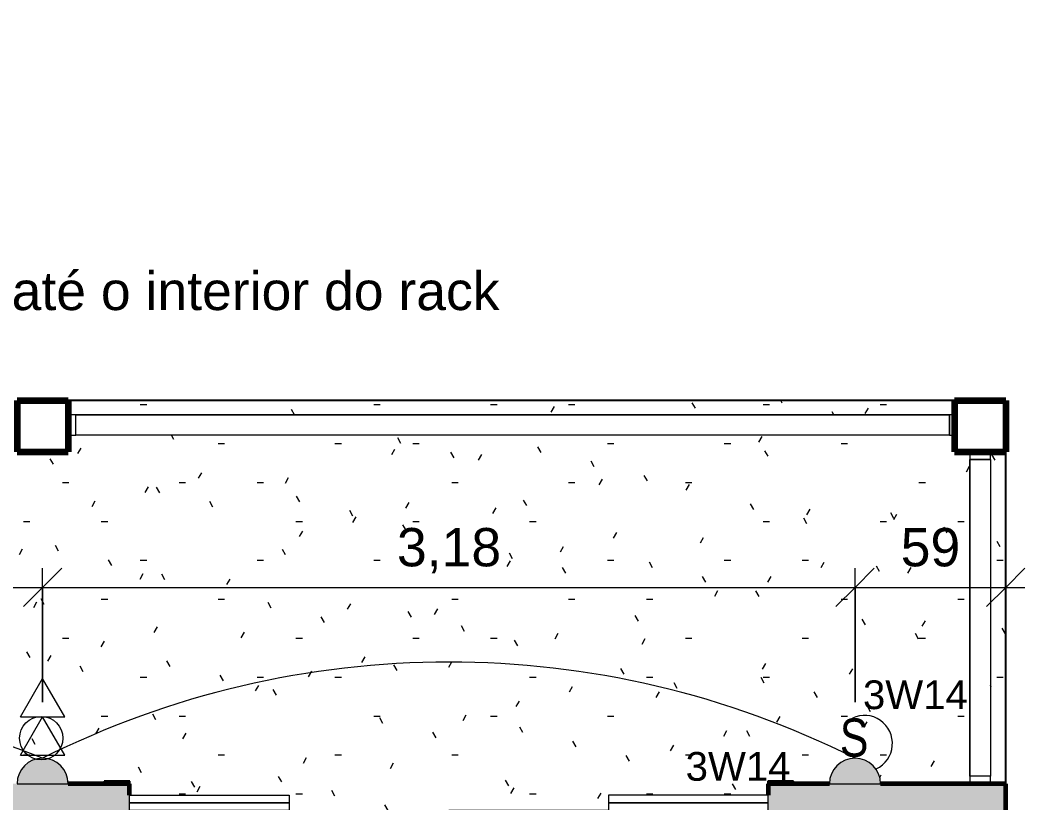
# Model space of a CAD drawing. Header units: millimetres. Extents: x -11245 to 8231, y -22520 to -3800.
# Drawn here: x 3797 to 7730, y -8265 to -5200 of the extents above; entities that cross this region are included whole.
import ezdxf

# ---------------------------------------------------------------- set-up
doc = ezdxf.new("R2010")
doc.units = ezdxf.units.MM
for name, color, linetype, lineweight in [('A-ANNO-DIMS', 211, 'Continuous', 9), ('A-ANNO-DIMS-75', 211, 'Continuous', 9), ('A-ANNO-NOTE', 131, 'Continuous', 9), ('A-AREA', 32, 'Continuous', 9), ('A-DETL-GENF', 92, 'Continuous', 9), ('A-DETL-THIN', 151, 'Continuous', 9), ('A-DOOR', 31, 'Continuous', 9), ('A-FLOR', 192, 'Continuous', 25), ('A-FLOR-PATT', 8, 'Continuous', 25), ('A-WALL', 113, 'Continuous', 25), ('A-WALL-PATT', 111, 'Continuous', 25), ('Balaústres', 7, 'Continuous', 9), ('Corrimãos superiores', 7, 'Continuous', 9), ('G-ANNO-TEXT', 231, 'Continuous', 9), ('S-COLS', 52, 'Continuous', 25), ('S-COLS-SYMB', 171, 'Continuous', 100)]:
    doc.layers.add(name, color=color, linetype=linetype, lineweight=lineweight)
doc.styles.add('@Arial Unicode MS', font='ARIALUNI.TTF', dxfattribs={"height": 150})
doc.styles.add('Arial', font='arial.ttf', dxfattribs={"width": 0.8, "height": 150})
doc.styles.add('Arial_1', font='arial.ttf', dxfattribs={"height": 112.5})
doc.styles.add('Arial_2', font='arial.ttf', dxfattribs={"height": 150})
doc.dimstyles.new('CRT_-__Metros_-_Linha_de_chamada_3_5_mm', dxfattribs={"dimscale": 304.8, "dimtxt": 150.876728, "dimasz": 0.492126, "dimexe": 0.246063, "dimexo": 0.0625, "dimgap": 0.123031, "dimtad": 1, "dimlfac": 0.001, "dimrnd": 0.01, "dimzin": 0, "dimdsep": 46, "dimtxsty": '@Arial Unicode MS', "dimblk1": 'OBLIQUE', "dimblk2": 'OBLIQUE', "dimsah": 1, "dimcen": 0.09, "dimdle": 0.246063, "dimazin": 0, "dimtfac": 1, "dimtdec": 4, "dimtix": 1, "dimtmove": 0, "dimatfit": 3, "dimfxl": 1.476378, "dimfxlon": 1, "dimtvp": 1, "dimtolj": 1, "dimtzin": 0, "dimarcsym": 2})
doc.dimstyles.new('CRT_-__Metros_-_Linha_de_chamada_3_5_mm_1', dxfattribs={"dimscale": 304.8, "dimtxt": 150.876728, "dimasz": 0.492126, "dimexe": 0.246063, "dimexo": 0.0625, "dimgap": 0.123031, "dimtad": 1, "dimdec": 0, "dimlfac": 0.1, "dimdsep": 46, "dimtxsty": '@Arial Unicode MS', "dimblk1": 'OBLIQUE', "dimblk2": 'OBLIQUE', "dimsah": 1, "dimcen": 0.09, "dimdle": 0.246063, "dimazin": 0, "dimtfac": 1, "dimtdec": 4, "dimtix": 1, "dimtmove": 0, "dimatfit": 3, "dimfxl": 1.476378, "dimfxlon": 1, "dimtvp": 1, "dimtolj": 1, "dimtzin": 0, "dimarcsym": 2})

# ---------------------------------------------------------------- blocks, each defined once
blk = doc.blocks.new('Porta correr 4 folhas - 250 x 210-3560947-PONTOS ELÉTRICOS TÉRREO')
at = {"layer": 'A-DOOR', "lineweight": 25}
for p, q in [((-1249, 100), (-1349, 100)), ((-1349, 100), (-1349, 90)), ((-1249, 15), (-1249, 100)), ((1349, 100), (1249, 100)), ((1249, 100), (1249, 15)), ((1349, 90), (1349, 100)), ((-1249, -100), (-1249, -45)), ((1249, -45), (1249, -100)), ((-1349, -90), (-1349, -100)), ((-1349, -100), (-1249, -100)), ((1249, -100), (1349, -100)), ((1349, -100), (1349, -90))]:
    blk.add_line(p, q, dxfattribs=at)
at = {"layer": 'A-DOOR'}
for p, q in [((0, 45), (-625, 45)), ((-625, 45), (-625, 15)), ((0, 15), (0, 45)), ((0, 45), (625, 45)), ((0, 15), (0, 45)), ((625, 45), (625, 15)), ((-625, 15), (-1250, 15)), ((-1250, 15), (-1250, -15)), ((-625, 15), (0, 15)), ((-625, -15), (-625, 15)), ((625, 15), (0, 15)), ((625, -15), (625, 15)), ((625, 15), (1250, 15)), ((1250, 15), (1250, -15)), ((-625, -15), (-1250, -15)), ((-1250, -15), (-1250, -45)), ((-1250, -15), (-625, -15)), ((-625, -45), (-625, -15)), ((625, -45), (625, -15)), ((625, -15), (1250, -15)), ((1250, -15), (625, -15)), ((1250, -15), (1250, -45)), ((-1250, -45), (-625, -45)), ((1250, -45), (625, -45))]:
    blk.add_line(p, q, dxfattribs=at)
blk = doc.blocks.new('Pilar de Madeira - 20x20cm-4274178-PONTOS ELÉTRICOS TÉRREO')
at = {"layer": 'S-COLS', "lineweight": 80}
for p, q in [((100, 100), (-100, 100)), ((-100, 100), (-100, -100)), ((100, -100), (100, 100)), ((-100, -100), (100, -100))]:
    blk.add_line(p, q, dxfattribs=at)
at = {"layer": 'S-COLS-SYMB'}
for p, q in [((-100, 100), (-100, -100)), ((-100, 100), (100, 100)), ((100, 100), (100, -100)), ((-100, -100), (100, -100))]:
    blk.add_line(p, q, dxfattribs=at)
blk = doc.blocks.new('Guarda-corpo - 8x8cm-4629493-PONTOS ELÉTRICOS TÉRREO')
at = {"layer": 'Balaústres'}
for p, q in [((40, 40), (-40, 40)), ((-40, 40), (-40, 12.5)), ((40, 12.5), (40, 40))]:
    blk.add_line(p, q, dxfattribs=at)
blk = doc.blocks.new('Guarda-corpo - 8x8cm-V7-PONTOS ELÉTRICOS TÉRREO')
at = {"layer": 'Balaústres'}
for p, q in [((-40, -12.5), (-40, -40)), ((40, -40), (40, -12.5)), ((-40, -40), (40, -40))]:
    blk.add_line(p, q, dxfattribs=at)
blk = doc.blocks.new('Guarda-corpo - Guarda-corpo-3912325-PONTOS ELÉTRICOS TÉRREO')
for name, p in [('Guarda-corpo - 8x8cm-4629493-PONTOS ELÉTRICOS TÉRREO', (7555.4, -6932.2)), ('Guarda-corpo - 8x8cm-V7-PONTOS ELÉTRICOS TÉRREO', (7555.4, -8147.2))]:
    blk.add_blockref(name, p)
blk = doc.blocks.new('Tipo de corrimão superior - Corrimão superior_Interno_-3912411-PONTOS ELÉTRICOS TÉRREO')
at = {"layer": 'Corrimãos superiores'}
for p, q in [((7515.4, -6919.7), (7595.4, -6919.7)), ((7515.4, -8159.7), (7515.4, -6919.7)), ((7595.4, -6919.7), (7595.4, -8159.7)), ((7595.4, -8159.7), (7515.4, -8159.7))]:
    blk.add_line(p, q, dxfattribs=at)
blk = doc.blocks.new('Tipo de corrimão superior - Corrimão superior_Interno_-V17-PONTOS ELÉTRICOS TÉRREO')
at = {"layer": 'Corrimãos superiores'}
for p, q in [((7595.4, -6919.7), (7515.4, -6919.7)), ((7515.4, -6919.7), (7515.4, -8159.7)), ((7595.4, -6919.7), (7595.4, -8159.7)), ((7595.4, -8159.7), (7515.4, -8159.7))]:
    blk.add_line(p, q, dxfattribs=at)
blk = doc.blocks.new('Guarda-corpo - 8x8cm-V28-PONTOS ELÉTRICOS TÉRREO')
at = {"layer": 'Balaústres'}
for p, q in [((-40, 32.5), (-40, 12.5)), ((40, 12.5), (40, 32.5))]:
    blk.add_line(p, q, dxfattribs=at)
blk = doc.blocks.new('Guarda-corpo - Guarda-corpo-4630282-PONTOS ELÉTRICOS TÉRREO')
at = {"rotation": 269.9999999999998}
for name, p in [('Guarda-corpo - 8x8cm-V7-PONTOS ELÉTRICOS TÉRREO', (4027.9, -6784.7)), ('Guarda-corpo - 8x8cm-V28-PONTOS ELÉTRICOS TÉRREO', (7422.9, -6784.7))]:
    blk.add_blockref(name, p, dxfattribs=at)
blk = doc.blocks.new('Tipo de corrimão superior - Corrimão superior_Interno_-4630285-PONTOS ELÉTRICOS TÉRREO')
at = {"layer": 'Corrimãos superiores'}
for p, q in [((4015.4, -6824.7), (4015.4, -6744.7)), ((4015.4, -6744.7), (7435.4, -6744.7)), ((7435.4, -6744.7), (7435.4, -6824.7)), ((7435.4, -6824.7), (4015.4, -6824.7))]:
    blk.add_line(p, q, dxfattribs=at)
blk = doc.blocks.new('Tipo de corrimão superior - Corrimão superior_Interno_-V29-PONTOS ELÉTRICOS TÉRREO')
at = {"layer": 'Corrimãos superiores'}
for p, q in [((4015.4, -6824.7), (4015.4, -6744.7)), ((7435.4, -6744.7), (4015.4, -6744.7)), ((7435.4, -6824.7), (7435.4, -6744.7)), ((7435.4, -6824.7), (4015.4, -6824.7))]:
    blk.add_line(p, q, dxfattribs=at)
blk = doc.blocks.new('DIMBLOCK26-PONTOS ELÉTRICOS TÉRREO')
at = {"layer": 'A-ANNO-DIMS-75', "lineweight": 18}
for p, q in [((705.4, -7420.6), (780.4, -7345.6)), ((3885.4, -7420.6), (3960.4, -7345.6)), ((705.4, -7420.6), (630.4, -7495.6)), ((3885.4, -7420.6), (3810.4, -7495.6))]:
    blk.add_line(p, q, dxfattribs=at)
at = {"layer": 'A-ANNO-DIMS-75'}
for p, q in [((705.4, -7870.6), (705.4, -7345.6)), ((3885.4, -7870.6), (3885.4, -7345.6)), ((705.4, -7420.6), (3885.4, -7420.6)), ((705.4, -7420.6), (705.4, -7870.6)), ((3885.4, -7420.6), (3885.4, -7870.6))]:
    blk.add_line(p, q, dxfattribs=at)
at = {"layer": 'A-ANNO-DIMS-75', "color": 0, "insert": (2092.5, -7188.4), "char_height": 150, "width": 487.012, "attachment_point": 1, "line_spacing_factor": 1.117605, "style": '@Arial Unicode MS'}
blk.add_mtext('3,18', dxfattribs=at)
blk = doc.blocks.new('_Oblique')
at = {"color": 0, "linetype": 'ByBlock', "lineweight": -2}
blk.add_line((-0.5, -0.5), (0.5, 0.5), dxfattribs=at)
blk = doc.blocks.new('DIMBLOCK27-PONTOS ELÉTRICOS TÉRREO')
at = {"layer": 'A-ANNO-DIMS-75', "lineweight": 18}
for p, q in [((3885.4, -7420.6), (3960.4, -7345.6)), ((7065.4, -7420.6), (7140.4, -7345.6)), ((3885.4, -7420.6), (3810.4, -7495.6)), ((7065.4, -7420.6), (6990.4, -7495.6))]:
    blk.add_line(p, q, dxfattribs=at)
at = {"layer": 'A-ANNO-DIMS-75'}
for p, q in [((3885.4, -7870.6), (3885.4, -7345.6)), ((7065.4, -7870.6), (7065.4, -7345.6)), ((3885.4, -7420.6), (7065.4, -7420.6)), ((3885.4, -7420.6), (3885.4, -7870.6)), ((7065.4, -7420.6), (7065.4, -7870.6))]:
    blk.add_line(p, q, dxfattribs=at)
at = {"layer": 'A-ANNO-DIMS-75', "color": 0, "insert": (5272.5, -7188.4), "char_height": 150, "width": 487.012, "attachment_point": 1, "line_spacing_factor": 1.117605, "style": '@Arial Unicode MS'}
blk.add_mtext('3,18', dxfattribs=at)
blk = doc.blocks.new('DIMBLOCK28-PONTOS ELÉTRICOS TÉRREO')
at = {"layer": 'A-ANNO-DIMS-75', "lineweight": 18}
for p, q in [((7065.4, -7420.6), (7140.4, -7345.6)), ((7655.4, -7420.6), (7730.4, -7345.6)), ((7065.4, -7420.6), (6990.4, -7495.6)), ((7655.4, -7420.6), (7580.4, -7495.6))]:
    blk.add_line(p, q, dxfattribs=at)
at = {"layer": 'A-ANNO-DIMS-75'}
for p, q in [((7065.4, -7870.6), (7065.4, -7345.6)), ((7655.4, -7870.6), (7655.4, -7345.6)), ((7065.4, -7420.6), (7730.4, -7420.6)), ((7065.4, -7420.6), (7065.4, -7870.6)), ((7655.4, -7420.6), (7655.4, -7870.6))]:
    blk.add_line(p, q, dxfattribs=at)
at = {"layer": 'A-ANNO-DIMS-75', "color": 0, "insert": (7244.2, -7188.4), "char_height": 150, "width": 278.81, "attachment_point": 1, "line_spacing_factor": 1.117605, "style": '@Arial Unicode MS'}
blk.add_mtext('59', dxfattribs=at)

msp = doc.modelspace()

# ---------------------------------------------------------------- hatches: boundary and pattern name
at = {"layer": 'A-DETL-GENF'}
h = msp.add_hatch(color=132, dxfattribs=at)
h.paths.add_polyline_path([(-3584.62, -19419.651), (-3558.738, -19416.243), (-3534.62, -19406.253), (-3513.909, -19390.361), (-3498.018, -19369.651), (-3488.027, -19345.533), (-3484.62, -19319.651), (-3684.62, -19319.651), (-3681.213, -19345.533), (-3671.223, -19369.651), (-3655.331, -19390.361), (-3634.62, -19406.253), (-3610.502, -19416.243)])
h.paths.add_polyline_path([(-7244.62, -18413.151), (-7244.62, -18213.151), (-7270.502, -18216.558), (-7294.62, -18226.548), (-7315.331, -18242.44), (-7331.223, -18263.151), (-7341.213, -18287.269), (-7344.62, -18313.151), (-7341.213, -18339.033), (-7331.223, -18363.151), (-7315.331, -18383.861), (-7294.62, -18399.753), (-7270.502, -18409.743)])
h.paths.add_polyline_path([(-7244.62, -13464.151), (-7244.62, -13264.151), (-7270.502, -13267.558), (-7294.62, -13277.548), (-7315.331, -13293.44), (-7331.223, -13314.151), (-7341.213, -13338.269), (-7344.62, -13364.151), (-7341.213, -13390.033), (-7331.223, -13414.151), (-7315.331, -13434.861), (-7294.62, -13450.753), (-7270.502, -13460.743)])
h.paths.add_polyline_path([(-7244.62, -8355.151), (-7244.62, -8155.151), (-7270.502, -8158.558), (-7294.62, -8168.548), (-7315.331, -8184.44), (-7331.223, -8205.151), (-7341.213, -8229.269), (-7344.62, -8255.151), (-7341.213, -8281.033), (-7331.223, -8305.151), (-7315.331, -8325.861), (-7294.62, -8341.753), (-7270.502, -8351.743)])
h.paths.add_polyline_path([(7165.38, -8189.651), (7161.973, -8163.769), (7151.982, -8139.651), (7136.091, -8118.94), (7115.38, -8103.048), (7091.262, -8093.058), (7065.38, -8089.651), (7039.498, -8093.058), (7015.38, -8103.048), (6994.669, -8118.94), (6978.777, -8139.651), (6968.787, -8163.769), (6965.38, -8189.651)])
h.paths.add_polyline_path([(3785.38, -8189.651), (3985.38, -8189.651), (3981.973, -8163.769), (3971.982, -8139.651), (3956.091, -8118.94), (3935.38, -8103.048), (3911.262, -8093.058), (3885.38, -8089.651), (3859.498, -8093.058), (3835.38, -8103.048), (3814.669, -8118.94), (3798.777, -8139.651), (3788.787, -8163.769)])
h.paths.add_polyline_path([(805.38, -8189.651), (801.973, -8163.769), (791.982, -8139.651), (776.091, -8118.94), (755.38, -8103.048), (731.262, -8093.058), (705.38, -8089.651), (679.498, -8093.058), (655.38, -8103.048), (634.669, -8118.94), (618.777, -8139.651), (608.787, -8163.769), (605.38, -8189.651)])
h.paths.add_polyline_path([(-2584.62, -5299.651), (-2588.027, -5273.769), (-2598.018, -5249.651), (-2613.909, -5228.94), (-2634.62, -5213.048), (-2658.738, -5203.058), (-2684.62, -5199.651), (-2710.502, -5203.058), (-2734.62, -5213.048), (-2755.331, -5228.94), (-2771.223, -5249.651), (-2781.213, -5273.769), (-2784.62, -5299.651)])
h.paths.add_polyline_path([(-6844.62, -5299.651), (-6848.027, -5273.769), (-6858.018, -5249.651), (-6873.909, -5228.94), (-6894.62, -5213.048), (-6918.738, -5203.058), (-6944.62, -5199.651), (-6970.502, -5203.058), (-6994.62, -5213.048), (-7015.331, -5228.94), (-7031.223, -5249.651), (-7041.213, -5273.769), (-7044.62, -5299.651)])
at = {"layer": 'A-FLOR-PATT', "lineweight": 9}
h = msp.add_hatch(dxfattribs=at)
h.set_pattern_fill('FP_1', color=9, style=0, pattern_type=2)
h.set_pattern_definition([(0, (0, 0), (609.6, 152.4), [25.146, -432.054, 25.146, -432.054, -2438.4]), (0, (0, 0), (609.6, 152.4), [-914.4, 25.146, -889.254, 25.146, -432.054, -1066.8]), (0, (0, 0), (609.6, 152.4), [-2286, 25.146, -279.654, 25.146, -736.854]), (120, (228.6, 76.2), (-436.7823, 451.729), [25.146, -432.054, 25.146, -432.054, -2438.4]), (120, (228.6, 76.2), (-436.7823, 451.729), [-914.4, 25.146, -889.254, 25.146, -432.054, -1066.8]), (120, (228.6, 76.2), (-436.7823, 451.729), [-2286, 25.146, -279.654, 25.146, -736.854]), (240, (304.8, 381), (-172.8177, -604.129), [25.146, -432.054, 25.146, -432.054, -2438.4]), (240, (304.8, 381), (-172.8177, -604.129), [-914.4, 25.146, -889.254, 25.146, -432.054, -1066.8]), (240, (304.8, 381), (-172.8177, -604.129), [-2286, 25.146, -279.654, 25.146, -736.854])])
h.paths.add_polyline_path([(2920.38, -8294.651), (2920.38, -8324.651), (1670.38, -8324.651), (1670.38, -8294.651), (2892.239, -8294.651)])
h.paths.add_polyline_path([(4850.38, -8294.651), (6100.38, -8294.651), (6100.38, -8324.651), (4850.38, -8324.651)])
h.paths.add_polyline_path([(3068.774, -8369.651), (3544.38, -8369.651), (3544.38, -8294.651), (2920.38, -8294.651), (2920.38, -8234.651), (3544.38, -8234.651), (3544.38, -8179.651), (3644.38, -8179.651), (3644.38, -8189.651), (3785.38, -8189.651), (3788.787, -8163.769), (3798.777, -8139.651), (3814.669, -8118.94), (3835.38, -8103.048), (3859.498, -8093.058), (3885.38, -8089.651), (3911.262, -8093.058), (3935.38, -8103.048), (3956.091, -8118.94), (3971.982, -8139.651), (3981.973, -8163.769), (3985.38, -8189.651), (4126.38, -8189.651), (4126.38, -8179.651), (4226.38, -8179.651), (4226.38, -8234.651), (4850.38, -8234.651), (4850.38, -8294.651), (4226.38, -8294.651), (4226.38, -8369.651), (6724.38, -8369.651), (6724.38, -8294.651), (6100.38, -8294.651), (6100.38, -8234.651), (6724.38, -8234.651), (6724.38, -8179.651), (6824.38, -8179.651), (6824.38, -8189.651), (6965.38, -8189.651), (6968.787, -8163.769), (6978.777, -8139.651), (6994.669, -8118.94), (7015.38, -8103.048), (7039.498, -8093.058), (7065.38, -8089.651), (7091.262, -8093.058), (7115.38, -8103.048), (7136.091, -8118.94), (7151.982, -8139.651), (7161.973, -8163.769), (7165.38, -8189.651), (7655.38, -8189.651), (7655.38, -6889.651), (7455.38, -6889.651), (7455.38, -6824.651), (3987.88, -6824.651), (3987.88, -6744.651), (7455.38, -6744.651), (7455.38, -6689.651), (3985.38, -6689.651), (3985.38, -6889.651), (3785.38, -6889.651), (3785.38, -6689.651), (805.38, -6689.651), (805.38, -6889.651), (605.38, -6889.651), (605.38, -6689.651), (-2184.62, -6689.651), (-2184.62, -6889.651), (-2384.62, -6889.651), (-2384.62, -8189.651), (-2233.62, -8189.651), (-2233.62, -8179.651), (-2133.62, -8179.651), (-2133.62, -8234.651), (-1509.62, -8234.651), (-1509.62, -8294.651), (-259.62, -8294.651), (-259.62, -8234.651), (364.38, -8234.651), (364.38, -8179.651), (464.38, -8179.651), (464.38, -8189.651), (605.38, -8189.651), (608.787, -8163.769), (618.777, -8139.651), (634.669, -8118.94), (655.38, -8103.048), (679.498, -8093.058), (705.38, -8089.651), (731.262, -8093.058), (755.38, -8103.048), (776.091, -8118.94), (791.982, -8139.651), (801.973, -8163.769), (805.38, -8189.651), (946.38, -8189.651), (946.38, -8179.651), (1046.38, -8179.651), (1046.38, -8234.651), (1670.38, -8234.651), (1670.38, -8294.651), (1046.38, -8294.651), (1046.38, -8369.651), (2920.38, -8369.651)])
h.paths.add_polyline_path([(-2084.62, -8369.651), (364.38, -8369.651), (364.38, -8294.651), (-259.62, -8294.651), (-259.62, -8324.651), (-1509.62, -8324.651), (-1509.62, -8294.651), (-2133.62, -8294.651), (-2133.62, -8369.651)])
h.paths.add_polyline_path([(7515.38, -8187.151), (7515.38, -6892.151), (7595.38, -6892.151), (7595.38, -8187.151), (7570.395, -8187.151)])
h.paths.add_polyline_path([(3774.91, -6824.651), (807.88, -6824.651), (807.88, -6744.651), (3782.88, -6744.651), (3782.88, -6824.651)])
h.paths.add_polyline_path([(597.295, -6824.651), (-2182.12, -6824.651), (-2182.12, -6744.651), (602.88, -6744.651), (602.88, -6824.651)])
at = {"layer": 'A-WALL-PATT'}
h = msp.add_hatch(color=256, dxfattribs=at)
h.paths.add_polyline_path([(3598.376, -8369.651), (4225.38, -8369.651), (4225.38, -8189.651), (3545.38, -8189.651), (3545.38, -8369.651)])
h.paths.add_polyline_path([(-2227.252, -8369.651), (-2134.62, -8369.651), (-2134.62, -8189.651), (-2384.62, -8189.651), (-2384.62, -8369.651)])
h.paths.add_polyline_path([(365.38, -8369.651), (1045.38, -8369.651), (1045.38, -8189.651), (365.38, -8189.651), (365.38, -8294.651)])
h.paths.add_polyline_path([(7475.38, -8369.651), (7655.38, -8369.651), (7655.38, -8189.651), (6725.38, -8189.651), (6725.38, -8369.651), (7305.594, -8369.651)])

# ---------------------------------------------------------------- linework, layer by layer
at = {"layer": 'A-ANNO-NOTE'}
for p, q in [((3798.777, -7927.151), (3885.38, -7777.151)), ((3971.982, -7927.151), (3885.38, -7777.151)), ((3798.777, -8077.151), (3885.38, -7927.151)), ((3798.777, -7927.151), (3971.982, -7927.151)), ((3971.982, -8077.151), (3885.38, -7927.151)), ((3798.777, -8077.151), (3971.982, -8077.151)), ((3885.38, -8089.651), (3885.38, -8088.401)), ((7065.38, -8089.651), (7065.38, -8088.401))]:
    msp.add_line(p, q, dxfattribs=at)
at = {"layer": 'A-AREA'}
for p, q in [((7455.38, -6689.651), (3985.38, -6689.651)), ((7655.38, -8189.651), (7655.38, -6889.651))]:
    msp.add_line(p, q, dxfattribs=at)
at = {"layer": 'A-DETL-THIN'}
for p, q in [((3785.38, -8189.651), (3985.38, -8189.651)), ((6965.38, -8189.651), (7165.38, -8189.651))]:
    msp.add_line(p, q, dxfattribs=at)
msp.add_circle((3880.181, -8011.077), 85, dxfattribs=at)
for centre, radius, start, end in [((5475.38, -11259.341), 3546.13, 63.360454, 116.639546), ((2295.38, -12124.838), 4337.146, 68.493886, 111.506114), ((7101.827, -8031.765), 109.918, 295.1001, 115.229896), ((3885.38, -8189.651), 100, 360, 180), ((7065.38, -8189.651), 100, 360, 180)]:
    msp.add_arc(centre, radius, start, end, dxfattribs=at)
at = {"layer": 'A-FLOR'}
for p, q in [((7455.38, -6689.651), (3985.38, -6689.651)), ((7655.38, -8189.651), (7655.38, -6889.651))]:
    msp.add_line(p, q, dxfattribs=at)
at = {"layer": 'A-WALL', "lineweight": 60}
for p, q in [((4225.38, -8189.651), (3985.38, -8189.651)), ((4225.38, -8234.651), (4225.38, -8189.651)), ((6965.38, -8189.651), (6725.38, -8189.651)), ((6725.38, -8189.651), (6725.38, -8234.651)), ((7655.38, -8189.651), (7165.38, -8189.651)), ((7655.38, -8559.651), (7655.38, -8189.651))]:
    msp.add_line(p, q, dxfattribs=at)

# ---------------------------------------------------------------- block references
at = {"layer": 'A-DOOR', "rotation": 180}
msp.add_blockref('Porta correr 4 folhas - 250 x 210-3560947-PONTOS ELÉTRICOS TÉRREO', (5475.38, -8279.651), dxfattribs=at)
at = {"layer": 'Balaústres'}
for name in ['Guarda-corpo - Guarda-corpo-4630282-PONTOS ELÉTRICOS TÉRREO', 'Guarda-corpo - Guarda-corpo-3912325-PONTOS ELÉTRICOS TÉRREO']:
    msp.add_blockref(name, (0, 0), dxfattribs=at)
at = {"layer": 'Corrimãos superiores'}
for name in ['Tipo de corrimão superior - Corrimão superior_Interno_-4630285-PONTOS ELÉTRICOS TÉRREO', 'Tipo de corrimão superior - Corrimão superior_Interno_-V29-PONTOS ELÉTRICOS TÉRREO', 'Tipo de corrimão superior - Corrimão superior_Interno_-3912411-PONTOS ELÉTRICOS TÉRREO', 'Tipo de corrimão superior - Corrimão superior_Interno_-V17-PONTOS ELÉTRICOS TÉRREO']:
    msp.add_blockref(name, (0, 0), dxfattribs=at)
at = {"layer": 'S-COLS'}
for p in [(3885.38, -6789.651), (7555.38, -6789.651)]:
    msp.add_blockref('Pilar de Madeira - 20x20cm-4274178-PONTOS ELÉTRICOS TÉRREO', p, dxfattribs=at)

# ---------------------------------------------------------------- texts
at = {"layer": 'A-ANNO-NOTE', "insert": (7005.947, -7933.945), "char_height": 150, "width": 139.49363, "attachment_point": 1, "style": 'Arial'}
msp.add_mtext('S', dxfattribs=at)
at = {"layer": 'G-ANNO-TEXT', "color": 7, "insert": (-1989.885, -6185.074), "char_height": 150, "width": 9512.02219, "attachment_point": 1, "style": 'Arial_2'}
msp.add_mtext('Tubulação embutida na parede para passagem de fios da TV até o interior do rack', dxfattribs=at)
at = {"layer": 'G-ANNO-TEXT', "color": 33, "char_height": 112.5, "width": 517.08844, "attachment_point": 1, "style": 'Arial_1'}
for insert in [(7096.494, -7784.988), (6402.459, -8065.397)]:
    msp.add_mtext('3W14', dxfattribs=dict(at, insert=insert))

# ---------------------------------------------------------------- dimensions: what is measured, and where the dimension line sits
at = {"layer": 'A-ANNO-DIMS'}
for base, p1, p2, dimstyle, override, picture, middle in [((3885.38, -7420.64), (705.38, -7870.64), (3885.38, -7870.64), 'CRT_-__Metros_-_Linha_de_chamada_3_5_mm', {"dimpost": '<>', "dimfxl": 3180}, 'DIMBLOCK26-PONTOS ELÉTRICOS TÉRREO', (2295.38, -7306.503)), ((7065.38, -7420.64), (3885.38, -7870.64), (7065.38, -7870.64), 'CRT_-__Metros_-_Linha_de_chamada_3_5_mm', {"dimpost": '<>', "dimfxl": 3180}, 'DIMBLOCK27-PONTOS ELÉTRICOS TÉRREO', (5475.38, -7306.503)), ((7655.38, -7420.64), (7065.38, -7870.64), (7655.38, -7870.64), 'CRT_-__Metros_-_Linha_de_chamada_3_5_mm_1', {"dimpost": '<>', "dimfxl": 590}, 'DIMBLOCK28-PONTOS ELÉTRICOS TÉRREO', (7360.38, -7306.503))]:
    dim = msp.add_linear_dim(base=base, p1=p1, p2=p2, dimstyle=dimstyle, override=override, dxfattribs=at)
    dim.commit()
    dim.dimension.update_dxf_attribs({"geometry": picture, "text_midpoint": middle})

doc.saveas('drawing.dxf')
